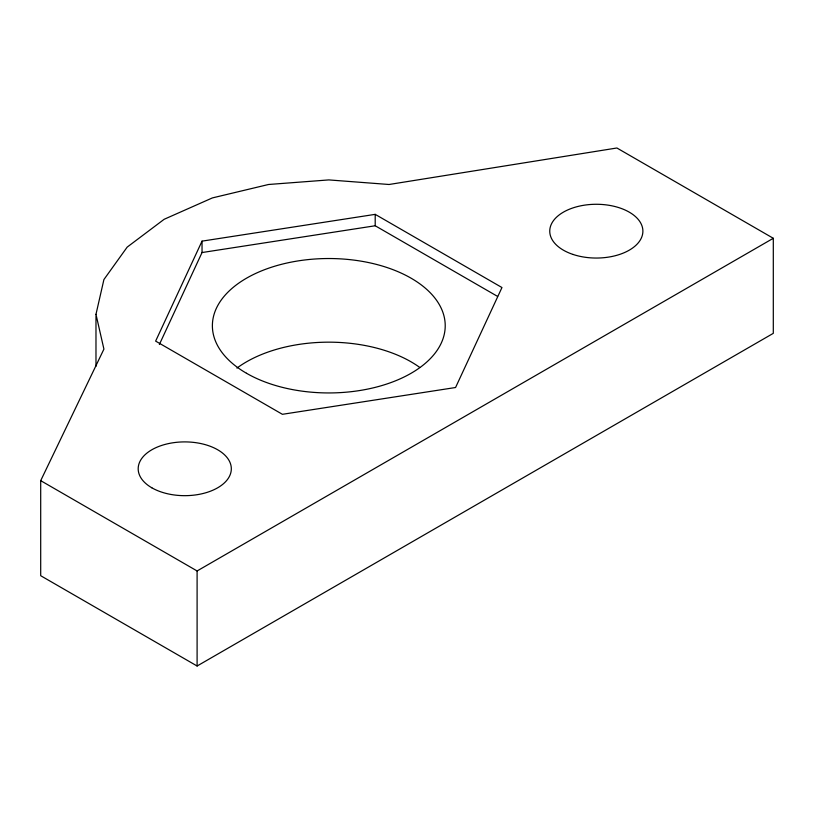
<?xml version="1.0" encoding="UTF-8"?>
<svg xmlns="http://www.w3.org/2000/svg" width="814" height="814" viewBox="0 0 814 814"><rect width="100%" height="100%" fill="white"/><g stroke="black" fill="none" stroke-linecap="round" stroke-linejoin="round"><path stroke-width="1.22" d="M95.981 314.326L103.917 279.538L127.177 247.12L164.174 219.281L212.393 197.914L268.539 184.493L328.805 179.914L389.061 184.493L616.9 147.995L773.3 238.288L773.3 333.343L197.1 666.005L40.7 575.712L40.7 480.657L103.917 349.114L95.981 314.326L95.981 366.29M202.035 241.137L155.637 341.117L282.407 414.306L455.565 387.515L501.963 287.535L375.203 214.357L202.035 241.137L202.035 252.543L159.371 344.475M40.7 480.657L197.1 570.96L773.3 238.288M202.035 252.543L375.203 225.763L497.598 296.418M375.203 214.357L375.203 225.763M197.1 570.96L197.1 666.005M236.935 368.091A116.412 67.206 0 0 1 419.668 367.368M573.046 254.446A46.561 26.882 0 0 0 642.887 231.166A46.561 26.882 0 0 0 573.046 207.875A46.561 26.882 0 0 0 573.046 254.446M151.821 487.79A46.561 26.882 0 0 0 229.731 475.742A46.561 26.882 0 0 0 172.7 442.816A46.561 26.882 0 0 0 151.821 487.79M246.489 373.26A116.412 67.206 0 0 0 441.249 343.132A116.412 67.206 0 0 0 298.677 260.816A116.412 67.206 0 0 0 246.489 373.26"/></g></svg>
